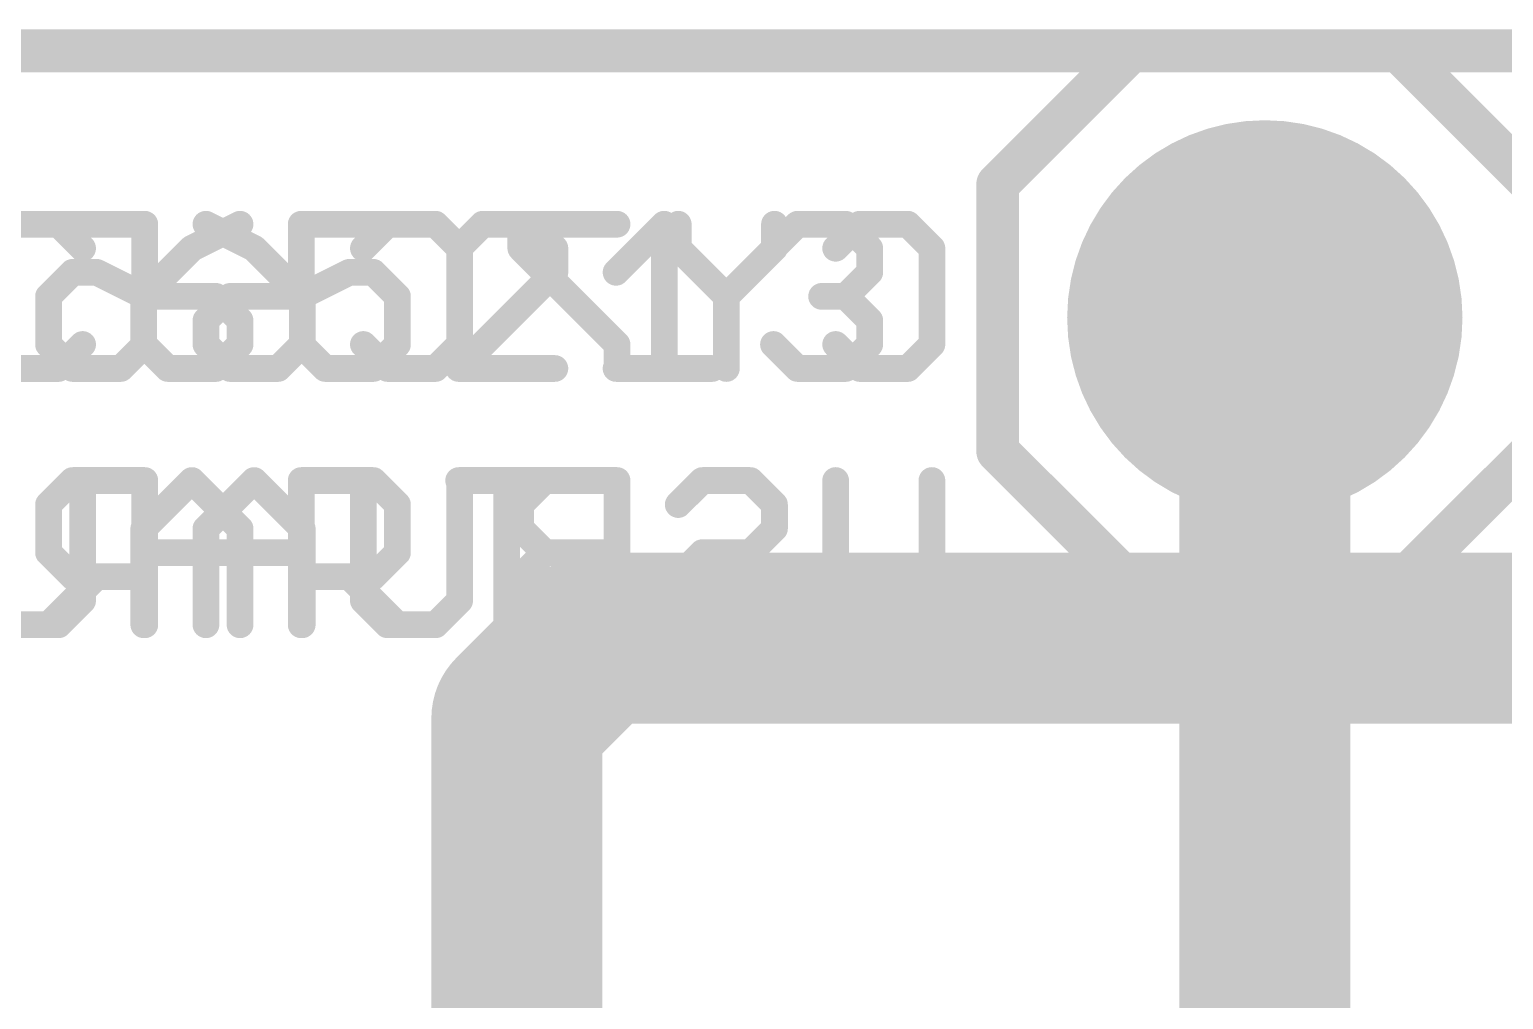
# Model space of a CAD drawing. Extents: x -3 to 111, y -18 to 20.
# Drawn here: x 3.02 to 10.02, y 15.81 to 20.42 of the extents above; entities that cross this region are included whole.
import ezdxf

# ---------------------------------------------------------------- set-up
doc = ezdxf.new("R2010")
doc.units = 0
for name, color, linetype in [('1', 12, 'CONTINUOUS'), ('16', 132, 'CONTINUOUS'), ('17', 110, 'CONTINUOUS'), ('20', 53, 'CONTINUOUS'), ('21', 41, 'CONTINUOUS'), ('22', 40, 'CONTINUOUS'), ('51', 53, 'CONTINUOUS')]:
    doc.layers.add(name, color=color, linetype=linetype)

# ---------------------------------------------------------------- blocks, each defined once
blk = doc.blocks.new('RECT')
blk.add_solid([(-0.5, -0.5), (0.5, -0.5), (-0.5, 0.5), (0.5, 0.5)])
blk = doc.blocks.new('ROUNDP')
at = {"const_width": 0.5}
blk.add_lwpolyline([(0, -0.25, 1), (0, 0.25, 1), (0, -0.25)], format="xyb", dxfattribs=at)

msp = doc.modelspace()

# ---------------------------------------------------------------- linework, layer by layer
at = {"layer": '1'}
for points, const_width in [([(43.18, 20.32), (0, 20.32)], 0.2032), ([(8.89, 19.05), (8.89, 11.684)], 0.8128)]:
    msp.add_lwpolyline(points, dxfattribs=dict(at, const_width=const_width))
at = {"layer": '1', "const_width": 0.4064}
msp.add_lwpolyline([(9.0932, 19.05, 1), (8.6868, 19.05)], format="xyb", dxfattribs=at)
at = {"layer": '16'}
for points, const_width in [([(43.18, 20.32), (0, 20.32)], 0.2032), ([(5.715, 17.526), (5.334, 17.145)], 0.8128), ([(13.589, 17.526), (5.715, 17.526)], 0.8128), ([(5.334, 17.145), (5.334, 3.302)], 0.8128)]:
    msp.add_lwpolyline(points, dxfattribs=dict(at, const_width=const_width))
at = {"layer": '16', "const_width": 0.4064}
for points in [[(5.715, 17.7292, 1), (5.715, 17.3228)], [(5.8587, 17.3823, 1), (5.5713, 17.6697)], [(5.5372, 17.145, 1), (5.1308, 17.145)], [(5.1903, 17.2887, 1), (5.4777, 17.0013)]]:
    msp.add_lwpolyline(points, format="xyb", dxfattribs=at)
at = {"layer": '20', "const_width": 0.2032}
msp.add_lwpolyline([(0, 20.32), (43.18, 20.32)], dxfattribs=at)
at = {"layer": '21'}
for points, const_width in [([(7.62, 19.685), (8.255, 20.32)], 0.2032), ([(8.255, 20.32), (9.525, 20.32)], 0.2032), ([(10.16, 19.685), (9.525, 20.32)], 0.2032), ([(7.62, 18.415), (7.62, 19.685)], 0.2032), ([(3.1552, 19.4951), (2.9264, 19.4951)], 0.127), ([(3.2696, 19.3807), (3.1552, 19.4951)], 0.127), ([(4.018, 19.4951), (3.7892, 19.3807)], 0.127), ([(4.7664, 19.4951), (4.3088, 19.4951)], 0.127), ([(4.3088, 19.4951), (4.3088, 19.1519)], 0.127), ([(5.1717, 19.4951), (5.0573, 19.3807)], 0.127), ([(5.4004, 19.4951), (5.1717, 19.4951)], 0.127), ([(5.5148, 19.3807), (5.4004, 19.4951)], 0.127), ([(5.8057, 19.2663), (6.0345, 19.4951)], 0.127), ([(6.0345, 19.4951), (6.0345, 18.8087)], 0.127), ([(6.5541, 19.3807), (6.6685, 19.4951)], 0.127), ([(6.6685, 19.4951), (6.8973, 19.4951)], 0.127), ([(6.8973, 19.4951), (7.0117, 19.3807)], 0.127), ([(3.7892, 19.3807), (3.5604, 19.1519)], 0.127), ([(5.5148, 19.2663), (5.5148, 19.3807)], 0.127), ([(7.0117, 19.3807), (7.0117, 19.2663)], 0.127), ([(4.3088, 19.1519), (4.5376, 19.2663)], 0.127), ([(4.5376, 19.2663), (4.652, 19.2663)], 0.127), ([(4.652, 19.2663), (4.7664, 19.1519)], 0.127), ([(5.0573, 18.8087), (5.5148, 19.2663)], 0.127), ([(7.0117, 19.2663), (6.8973, 19.1519)], 0.127), ([(3.5604, 19.1519), (3.5604, 18.9231)], 0.127), ([(3.9036, 19.1519), (3.5604, 19.1519)], 0.127), ([(4.018, 19.0375), (3.9036, 19.1519)], 0.127), ([(4.7664, 19.1519), (4.7664, 18.9231)], 0.127), ([(6.8973, 19.1519), (6.7829, 19.1519)], 0.127), ([(6.8973, 19.1519), (7.0117, 19.0375)], 0.127), ([(4.018, 18.9231), (4.018, 19.0375)], 0.127), ([(7.0117, 19.0375), (7.0117, 18.9231)], 0.127), ([(3.1552, 18.8087), (3.2696, 18.9231)], 0.127), ([(3.5604, 18.9231), (3.6748, 18.8087)], 0.127), ([(3.9036, 18.8087), (4.018, 18.9231)], 0.127), ([(4.4232, 18.8087), (4.3088, 18.9231)], 0.127), ([(4.7664, 18.9231), (4.652, 18.8087)], 0.127), ([(6.6685, 18.8087), (6.5541, 18.9231)], 0.127), ([(7.0117, 18.9231), (6.8973, 18.8087)], 0.127), ([(2.9264, 18.8087), (3.1552, 18.8087)], 0.127), ([(3.6748, 18.8087), (3.9036, 18.8087)], 0.127), ([(4.652, 18.8087), (4.4232, 18.8087)], 0.127), ([(5.5148, 18.8087), (5.0573, 18.8087)], 0.127), ([(5.8057, 18.8087), (6.2633, 18.8087)], 0.127), ([(6.8973, 18.8087), (6.6685, 18.8087)], 0.127), ([(8.255, 17.78), (7.62, 18.415)], 0.2032), ([(9.525, 17.78), (10.16, 18.415)], 0.2032), ([(3.2696, 17.7039), (3.2696, 18.2759)], 0.127), ([(3.5604, 18.0471), (3.7892, 18.2759)], 0.127), ([(3.7892, 18.2759), (4.018, 18.0471)], 0.127), ([(4.3088, 17.5895), (4.3088, 18.2759)], 0.127), ([(4.3088, 18.2759), (4.652, 18.2759)], 0.127), ([(4.652, 18.2759), (4.7664, 18.1615)], 0.127), ([(5.0573, 18.2759), (5.5148, 18.2759)], 0.127), ([(5.286, 17.5895), (5.286, 18.2759)], 0.127), ([(4.7664, 18.1615), (4.7664, 17.9327)], 0.127), ([(3.5604, 17.5895), (3.5604, 18.0471)], 0.127), ([(4.018, 18.0471), (4.018, 17.5895)], 0.127), ([(3.5604, 17.9327), (4.018, 17.9327)], 0.127), ([(4.7664, 17.9327), (4.652, 17.8183)], 0.127), ([(4.652, 17.8183), (4.3088, 17.8183)], 0.127), ([(4.5376, 17.8183), (4.7664, 17.5895)], 0.127), ([(9.525, 17.78), (8.255, 17.78)], 0.2032), ([(3.1552, 17.5895), (3.2696, 17.7039)], 0.127), ([(2.9264, 17.5895), (3.1552, 17.5895)], 0.127), ([(9.0041, 17.2987), (8.5465, 17.2987)], 0.127), ([(9.2329, 17.0699), (9.0041, 17.2987)], 0.127), ([(9.0041, 16.8411), (9.2329, 17.0699)], 0.127), ([(8.5465, 16.8411), (9.0041, 16.8411)], 0.127), ([(8.5465, 16.5503), (8.5465, 16.0927)], 0.127), ([(8.7753, 16.4359), (8.8897, 16.5503)], 0.127), ([(8.8897, 16.5503), (9.1185, 16.5503)], 0.127), ([(9.1185, 16.5503), (9.2329, 16.4359)], 0.127), ([(8.7753, 16.3215), (8.7753, 16.4359)], 0.127), ([(9.2329, 16.4359), (9.2329, 16.2071)], 0.127), ([(8.8897, 16.0927), (8.7753, 16.3215)], 0.127), ([(9.2329, 16.2071), (9.1185, 16.0927)], 0.127), ([(8.5465, 16.0927), (8.8897, 16.0927)], 0.127)]:
    msp.add_lwpolyline(points, dxfattribs=dict(at, const_width=const_width))
for points, const_width in [([(8.255, 20.3708, 1), (8.255, 20.2692)], 0.1016), ([(8.2909, 20.2841, 1), (8.2191, 20.3559)], 0.1016), ([(9.5609, 20.3559, 1), (9.4891, 20.2841)], 0.1016), ([(9.525, 20.2692, 1), (9.525, 20.3708)], 0.1016), ([(7.6708, 19.685, 1), (7.5692, 19.685)], 0.1016), ([(7.5841, 19.7209, 1), (7.6559, 19.6491)], 0.1016), ([(3.1776, 19.5175, 1), (3.1327, 19.4726)], 0.0635), ([(3.1552, 19.4633, 1), (3.1552, 19.5268)], 0.0635), ([(4.0322, 19.4667, 1), (4.0038, 19.5235)], 0.0635), ([(4.3088, 19.5268, 1), (4.3088, 19.4633)], 0.0635), ([(4.3406, 19.4951, 1), (4.2771, 19.4951)], 0.0635), ([(4.7664, 19.4633, 1), (4.7664, 19.5268)], 0.0635), ([(5.1717, 19.5268, 1), (5.1717, 19.4633)], 0.0635), ([(5.1941, 19.4726, 1), (5.1492, 19.5175)], 0.0635), ([(5.4229, 19.5175, 1), (5.378, 19.4726)], 0.0635), ([(5.4004, 19.4633, 1), (5.4004, 19.5268)], 0.0635), ([(6.0662, 19.4951, 1), (6.0027, 19.4951)], 0.0635), ([(6.0569, 19.4726, 1), (6.012, 19.5175)], 0.0635), ([(6.6685, 19.5268, 1), (6.6685, 19.4633)], 0.0635), ([(6.6909, 19.4726, 1), (6.646, 19.5175)], 0.0635), ([(6.9197, 19.5175, 1), (6.8748, 19.4726)], 0.0635), ([(6.8973, 19.4633, 1), (6.8973, 19.5268)], 0.0635), ([(3.2471, 19.3582, 1), (3.292, 19.4031)], 0.0635), ([(3.775, 19.4091, 1), (3.8034, 19.3523)], 0.0635), ([(3.8117, 19.3582, 1), (3.7668, 19.4031)], 0.0635), ([(5.0348, 19.4031, 1), (5.0797, 19.3582)], 0.0635), ([(5.5466, 19.3807, 1), (5.4831, 19.3807)], 0.0635), ([(5.4924, 19.3582, 1), (5.5373, 19.4031)], 0.0635), ([(6.5316, 19.4031, 1), (6.5765, 19.3582)], 0.0635), ([(7.0434, 19.3807, 1), (6.9799, 19.3807)], 0.0635), ([(6.9892, 19.3582, 1), (7.0341, 19.4031)], 0.0635), ([(4.5376, 19.298, 1), (4.5376, 19.2345)], 0.0635), ([(4.5518, 19.2379, 1), (4.5234, 19.2947)], 0.0635), ([(4.6745, 19.2887, 1), (4.6296, 19.2438)], 0.0635), ([(4.652, 19.2345, 1), (4.652, 19.298)], 0.0635), ([(5.4831, 19.2663, 1), (5.5466, 19.2663)], 0.0635), ([(5.5373, 19.2438, 1), (5.4924, 19.2887)], 0.0635), ([(5.7832, 19.2887, 1), (5.8281, 19.2438)], 0.0635), ([(6.9799, 19.2663, 1), (7.0434, 19.2663)], 0.0635), ([(7.0341, 19.2438, 1), (6.9892, 19.2887)], 0.0635), ([(3.5604, 19.1836, 1), (3.5604, 19.1201)], 0.0635), ([(3.5922, 19.1519, 1), (3.5287, 19.1519)], 0.0635), ([(3.538, 19.1743, 1), (3.5829, 19.1294)], 0.0635), ([(3.9261, 19.1743, 1), (3.8812, 19.1294)], 0.0635), ([(3.9036, 19.1201, 1), (3.9036, 19.1836)], 0.0635), ([(4.2946, 19.1803, 1), (4.323, 19.1235)], 0.0635), ([(4.7982, 19.1519, 1), (4.7347, 19.1519)], 0.0635), ([(4.744, 19.1294, 1), (4.7889, 19.1743)], 0.0635), ([(6.7829, 19.1836, 1), (6.7829, 19.1201)], 0.0635), ([(6.9197, 19.1743, 1), (6.8748, 19.1294)], 0.0635), ([(6.8748, 19.1743, 1), (6.9197, 19.1294)], 0.0635), ([(6.8973, 19.1201, 1), (6.8973, 19.1836)], 0.0635), ([(4.2771, 19.1519, 1), (4.3406, 19.1519)], 0.0635), ([(4.0498, 19.0375, 1), (3.9863, 19.0375)], 0.0635), ([(3.9956, 19.015, 1), (4.0405, 19.0599)], 0.0635), ([(7.0434, 19.0375, 1), (6.9799, 19.0375)], 0.0635), ([(6.9892, 19.015, 1), (7.0341, 19.0599)], 0.0635), ([(3.292, 18.9006, 1), (3.2471, 18.9455)], 0.0635), ([(3.5829, 18.9455, 1), (3.538, 18.9006)], 0.0635), ([(3.5287, 18.9231, 1), (3.5922, 18.9231)], 0.0635), ([(3.9863, 18.9231, 1), (4.0498, 18.9231)], 0.0635), ([(4.0405, 18.9006, 1), (3.9956, 18.9455)], 0.0635), ([(4.3313, 18.9455, 1), (4.2864, 18.9006)], 0.0635), ([(4.7347, 18.9231, 1), (4.7982, 18.9231)], 0.0635), ([(4.7889, 18.9006, 1), (4.744, 18.9455)], 0.0635), ([(6.5765, 18.9455, 1), (6.5316, 18.9006)], 0.0635), ([(6.9799, 18.9231, 1), (7.0434, 18.9231)], 0.0635), ([(7.0341, 18.9006, 1), (6.9892, 18.9455)], 0.0635), ([(3.1327, 18.8312, 1), (3.1776, 18.7862)], 0.0635), ([(3.1552, 18.777, 1), (3.1552, 18.8405)], 0.0635), ([(3.6748, 18.8405, 1), (3.6748, 18.777)], 0.0635), ([(3.6524, 18.7862, 1), (3.6973, 18.8312)], 0.0635), ([(3.8812, 18.8312, 1), (3.9261, 18.7862)], 0.0635), ([(3.9036, 18.777, 1), (3.9036, 18.8405)], 0.0635), ([(4.4232, 18.8405, 1), (4.4232, 18.777)], 0.0635), ([(4.4008, 18.7862, 1), (4.4457, 18.8312)], 0.0635), ([(4.6296, 18.8312, 1), (4.6745, 18.7862)], 0.0635), ([(4.652, 18.777, 1), (4.652, 18.8405)], 0.0635), ([(5.0348, 18.8312, 1), (5.0797, 18.7862)], 0.0635), ([(5.0573, 18.8405, 1), (5.0573, 18.777)], 0.0635), ([(5.5148, 18.777, 1), (5.5148, 18.8405)], 0.0635), ([(5.8057, 18.8405, 1), (5.8057, 18.777)], 0.0635), ([(6.2633, 18.777, 1), (6.2633, 18.8405)], 0.0635), ([(6.6685, 18.8405, 1), (6.6685, 18.777)], 0.0635), ([(6.646, 18.7862, 1), (6.6909, 18.8312)], 0.0635), ([(6.8748, 18.8312, 1), (6.9197, 18.7862)], 0.0635), ([(6.8973, 18.777, 1), (6.8973, 18.8405)], 0.0635), ([(6.0027, 18.8087, 1), (6.0662, 18.8087)], 0.0635), ([(7.6559, 18.4509, 1), (7.5841, 18.3791)], 0.1016), ([(7.5692, 18.415, 1), (7.6708, 18.415)], 0.1016), ([(3.3013, 18.2759, 1), (3.2378, 18.2759)], 0.0635), ([(3.8117, 18.2983, 1), (3.7668, 18.2534)], 0.0635), ([(3.8117, 18.2534, 1), (3.7668, 18.2983)], 0.0635), ([(4.3406, 18.2759, 1), (4.2771, 18.2759)], 0.0635), ([(4.3088, 18.3076, 1), (4.3088, 18.2441)], 0.0635), ([(4.6745, 18.2983, 1), (4.6296, 18.2534)], 0.0635), ([(4.652, 18.2441, 1), (4.652, 18.3076)], 0.0635), ([(5.0573, 18.3076, 1), (5.0573, 18.2441)], 0.0635), ([(5.3178, 18.2759, 1), (5.2543, 18.2759)], 0.0635), ([(5.5148, 18.2441, 1), (5.5148, 18.3076)], 0.0635), ([(4.7982, 18.1615, 1), (4.7347, 18.1615)], 0.0635), ([(4.744, 18.139, 1), (4.7889, 18.1839)], 0.0635), ([(3.5922, 18.0471, 1), (3.5287, 18.0471)], 0.0635), ([(3.538, 18.0695, 1), (3.5829, 18.0246)], 0.0635), ([(4.0498, 18.0471, 1), (3.9863, 18.0471)], 0.0635), ([(3.9956, 18.0246, 1), (4.0405, 18.0695)], 0.0635), ([(3.5604, 17.9644, 1), (3.5604, 17.9009)], 0.0635), ([(4.018, 17.9009, 1), (4.018, 17.9644)], 0.0635), ([(4.7347, 17.9327, 1), (4.7982, 17.9327)], 0.0635), ([(4.7889, 17.9102, 1), (4.744, 17.9551)], 0.0635), ([(4.3088, 17.85, 1), (4.3088, 17.7865)], 0.0635), ([(4.5601, 17.8407, 1), (4.5152, 17.7958)], 0.0635), ([(4.6296, 17.8407, 1), (4.6745, 17.7958)], 0.0635), ([(4.652, 17.7865, 1), (4.652, 17.85)], 0.0635), ([(8.255, 17.8308, 1), (8.255, 17.7292)], 0.1016), ([(9.525, 17.7292, 1), (9.525, 17.8308)], 0.1016), ([(8.2191, 17.7441, 1), (8.2909, 17.8159)], 0.1016), ([(9.4891, 17.8159, 1), (9.5609, 17.7441)], 0.1016), ([(3.2378, 17.7039, 1), (3.3013, 17.7039)], 0.0635), ([(3.292, 17.6814, 1), (3.2471, 17.7263)], 0.0635), ([(3.1327, 17.612, 1), (3.1776, 17.567)], 0.0635), ([(3.1552, 17.5578, 1), (3.1552, 17.6212)], 0.0635), ([(3.5287, 17.5895, 1), (3.5922, 17.5895)], 0.0635), ([(3.9863, 17.5895, 1), (4.0498, 17.5895)], 0.0635), ([(4.2771, 17.5895, 1), (4.3406, 17.5895)], 0.0635), ([(4.744, 17.567, 1), (4.7889, 17.612)], 0.0635), ([(5.2543, 17.5895, 1), (5.3178, 17.5895)], 0.0635), ([(8.5465, 17.3304, 1), (8.5465, 17.2669)], 0.0635), ([(9.0266, 17.3211, 1), (8.9817, 17.2762)], 0.0635), ([(9.0041, 17.2669, 1), (9.0041, 17.3304)], 0.0635), ([(9.2554, 17.0474, 1), (9.2104, 17.0923)], 0.0635), ([(9.2104, 17.0474, 1), (9.2554, 17.0923)], 0.0635), ([(8.5465, 16.8728, 1), (8.5465, 16.8093)], 0.0635), ([(8.9817, 16.8635, 1), (9.0266, 16.8186)], 0.0635), ([(9.0041, 16.8093, 1), (9.0041, 16.8728)], 0.0635), ([(8.5783, 16.5503, 1), (8.5148, 16.5503)], 0.0635), ([(8.8897, 16.582, 1), (8.8897, 16.5185)], 0.0635), ([(8.9122, 16.5278, 1), (8.8673, 16.5727)], 0.0635), ([(9.141, 16.5727, 1), (9.0961, 16.5278)], 0.0635), ([(9.1185, 16.5185, 1), (9.1185, 16.582)], 0.0635), ([(8.8071, 16.4359, 1), (8.7436, 16.4359)], 0.0635), ([(8.7529, 16.4583, 1), (8.7978, 16.4134)], 0.0635), ([(9.2647, 16.4359, 1), (9.2012, 16.4359)], 0.0635), ([(9.2104, 16.4134, 1), (9.2554, 16.4583)], 0.0635), ([(8.8037, 16.3357, 1), (8.7469, 16.3073)], 0.0635), ([(8.7436, 16.3215, 1), (8.8071, 16.3215)], 0.0635), ([(9.2554, 16.1846, 1), (9.2104, 16.2295)], 0.0635), ([(9.2012, 16.2071, 1), (9.2647, 16.2071)], 0.0635), ([(8.5465, 16.1244, 1), (8.5465, 16.0609)], 0.0635), ([(8.5148, 16.0927, 1), (8.5783, 16.0927)], 0.0635), ([(8.8613, 16.0785, 1), (8.9181, 16.1069)], 0.0635), ([(8.8897, 16.0609, 1), (8.8897, 16.1244)], 0.0635), ([(9.0961, 16.1151, 1), (9.141, 16.0702)], 0.0635)]:
    msp.add_lwpolyline(points, format="xyb", dxfattribs=dict(at, const_width=const_width))
at = {"layer": '22', "const_width": 0.127}
for points in [[(3.1076, 19.4951), (3.5652, 19.4951)], [(3.5652, 19.4951), (3.5652, 19.1519)], [(3.856, 19.4951), (4.0848, 19.3807)], [(4.6044, 19.3807), (4.7188, 19.4951)], [(4.7188, 19.4951), (4.9476, 19.4951)], [(4.9476, 19.4951), (5.062, 19.3807)], [(5.8104, 19.4951), (5.3528, 19.4951)], [(5.3528, 19.4951), (5.3528, 19.3807)], [(6.1012, 19.3807), (6.1012, 19.4951)], [(6.5588, 19.4951), (6.5588, 19.3807)], [(6.8497, 19.3807), (6.9641, 19.4951)], [(6.9641, 19.4951), (7.1928, 19.4951)], [(7.1928, 19.4951), (7.3072, 19.3807)], [(4.0848, 19.3807), (4.3136, 19.1519)], [(5.062, 19.3807), (5.062, 18.9231)], [(5.3528, 19.3807), (5.8104, 18.9231)], [(6.33, 19.1519), (6.1012, 19.3807)], [(6.5588, 19.3807), (6.33, 19.1519)], [(7.3072, 19.3807), (7.3072, 18.9231)], [(3.222, 19.2663), (3.1076, 19.1519)], [(3.3364, 19.2663), (3.222, 19.2663)], [(3.5652, 19.1519), (3.3364, 19.2663)], [(3.1076, 19.1519), (3.1076, 18.9231)], [(3.856, 19.0375), (3.9704, 19.1519)], [(3.9704, 19.1519), (4.3136, 19.1519)], [(4.3136, 19.1519), (4.3136, 18.9231)], [(6.33, 19.1519), (6.33, 18.8087)], [(3.856, 18.9231), (3.856, 19.0375)], [(3.1076, 18.9231), (3.222, 18.8087)], [(3.4508, 18.8087), (3.5652, 18.9231)], [(3.9704, 18.8087), (3.856, 18.9231)], [(4.3136, 18.9231), (4.1992, 18.8087)], [(4.7188, 18.8087), (4.6044, 18.9231)], [(5.062, 18.9231), (4.9476, 18.8087)], [(5.8104, 18.9231), (5.8104, 18.8087)], [(6.9641, 18.8087), (6.8497, 18.9231)], [(7.3072, 18.9231), (7.1928, 18.8087)], [(3.222, 18.8087), (3.4508, 18.8087)], [(4.1992, 18.8087), (3.9704, 18.8087)], [(4.9476, 18.8087), (4.7188, 18.8087)], [(7.1928, 18.8087), (6.9641, 18.8087)], [(3.222, 18.2759), (3.1076, 18.1615)], [(3.5652, 18.2759), (3.222, 18.2759)], [(3.5652, 17.5895), (3.5652, 18.2759)], [(4.0848, 18.2759), (3.856, 18.0471)], [(4.3136, 18.0471), (4.0848, 18.2759)], [(4.6044, 17.7039), (4.6044, 18.2759)], [(5.062, 18.2759), (5.062, 17.7039)], [(5.4672, 18.2759), (5.3528, 18.1615)], [(5.8104, 18.2759), (5.4672, 18.2759)], [(5.8104, 17.5895), (5.8104, 18.2759)], [(6.1012, 18.1615), (6.2156, 18.2759)], [(6.2156, 18.2759), (6.4444, 18.2759)], [(6.4444, 18.2759), (6.5588, 18.1615)], [(6.8497, 17.7039), (6.8497, 18.2759)], [(7.3072, 18.2759), (7.3072, 17.7039)], [(3.1076, 18.1615), (3.1076, 17.9327)], [(5.3528, 18.1615), (5.3528, 18.0471)], [(6.5588, 18.1615), (6.5588, 18.0471)], [(3.856, 18.0471), (3.856, 17.5895)], [(4.3136, 17.5895), (4.3136, 18.0471)], [(5.3528, 18.0471), (5.4672, 17.9327)], [(6.5588, 18.0471), (6.4444, 17.9327)], [(3.1076, 17.9327), (3.222, 17.8183)], [(4.3136, 17.9327), (3.856, 17.9327)], [(5.4672, 17.9327), (5.3528, 17.8183)], [(5.8104, 17.9327), (5.4672, 17.9327)], [(6.2156, 17.9327), (6.1012, 17.8183)], [(6.4444, 17.9327), (6.2156, 17.9327)], [(3.3364, 17.8183), (3.1076, 17.5895)], [(3.222, 17.8183), (3.5652, 17.8183)], [(5.3528, 17.8183), (5.3528, 17.7039)], [(6.1012, 17.8183), (6.1012, 17.7039)], [(4.7188, 17.5895), (4.6044, 17.7039)], [(5.062, 17.7039), (4.9476, 17.5895)], [(5.3528, 17.7039), (5.4672, 17.5895)], [(6.1012, 17.7039), (6.2156, 17.5895)], [(6.4444, 17.5895), (6.5588, 17.7039)], [(6.9641, 17.5895), (6.8497, 17.7039)], [(7.3072, 17.7039), (7.1928, 17.5895)], [(4.9476, 17.5895), (4.7188, 17.5895)], [(5.4672, 17.5895), (5.8104, 17.5895)], [(6.2156, 17.5895), (6.4444, 17.5895)], [(7.1928, 17.5895), (6.9641, 17.5895)], [(8.5471, 17.0699), (8.7759, 17.2987)], [(8.7759, 17.2987), (9.2335, 17.2987)], [(8.7759, 16.8411), (8.5471, 17.0699)], [(9.2335, 16.8411), (8.7759, 16.8411)], [(8.6615, 16.5503), (8.5471, 16.4359)], [(8.8903, 16.5503), (8.6615, 16.5503)], [(9.0047, 16.4359), (8.8903, 16.5503)], [(9.2335, 16.5503), (9.2335, 16.0927)], [(8.5471, 16.4359), (8.5471, 16.2071)], [(9.0047, 16.3215), (9.0047, 16.4359)], [(8.8903, 16.0927), (9.0047, 16.3215)], [(8.5471, 16.2071), (8.6615, 16.0927)], [(9.2335, 16.0927), (8.8903, 16.0927)]]:
    msp.add_lwpolyline(points, dxfattribs=at)
at = {"layer": '22', "const_width": 0.0635}
for points in [[(3.1076, 19.5268, 1), (3.1076, 19.4633)], [(3.5969, 19.4951, 1), (3.5334, 19.4951)], [(3.5652, 19.4633, 1), (3.5652, 19.5268)], [(3.8702, 19.5235, 1), (3.8418, 19.4667)], [(4.7188, 19.5268, 1), (4.7188, 19.4633)], [(4.7413, 19.4726, 1), (4.6964, 19.5175)], [(4.97, 19.5175, 1), (4.9251, 19.4726)], [(4.9476, 19.4633, 1), (4.9476, 19.5268)], [(5.3528, 19.5268, 1), (5.3528, 19.4633)], [(5.3846, 19.4951, 1), (5.3211, 19.4951)], [(5.8104, 19.4633, 1), (5.8104, 19.5268)], [(6.133, 19.4951, 1), (6.0695, 19.4951)], [(6.5906, 19.4951, 1), (6.5271, 19.4951)], [(6.9641, 19.5268, 1), (6.9641, 19.4633)], [(6.9865, 19.4726, 1), (6.9416, 19.5175)], [(7.2153, 19.5175, 1), (7.1704, 19.4726)], [(7.1928, 19.4633, 1), (7.1928, 19.5268)], [(4.1072, 19.4031, 1), (4.0623, 19.3582)], [(4.0706, 19.3523, 1), (4.099, 19.4091)], [(4.582, 19.4031, 1), (4.6269, 19.3582)], [(5.0937, 19.3807, 1), (5.0302, 19.3807)], [(5.0395, 19.3582, 1), (5.0844, 19.4031)], [(5.3753, 19.4031, 1), (5.3304, 19.3582)], [(5.3211, 19.3807, 1), (5.3846, 19.3807)], [(6.0695, 19.3807, 1), (6.133, 19.3807)], [(6.1237, 19.4031, 1), (6.0788, 19.3582)], [(6.5271, 19.3807, 1), (6.5906, 19.3807)], [(6.5813, 19.3582, 1), (6.5364, 19.4031)], [(6.8272, 19.4031, 1), (6.8721, 19.3582)], [(7.339, 19.3807, 1), (7.2755, 19.3807)], [(7.2848, 19.3582, 1), (7.3297, 19.4031)], [(3.222, 19.298, 1), (3.222, 19.2345)], [(3.2444, 19.2438, 1), (3.1995, 19.2887)], [(3.3506, 19.2947, 1), (3.3222, 19.2379)], [(3.3364, 19.2345, 1), (3.3364, 19.298)], [(3.1393, 19.1519, 1), (3.0758, 19.1519)], [(3.0851, 19.1743, 1), (3.13, 19.1294)], [(3.551, 19.1235, 1), (3.5794, 19.1803)], [(3.9704, 19.1836, 1), (3.9704, 19.1201)], [(3.9928, 19.1294, 1), (3.9479, 19.1743)], [(4.3453, 19.1519, 1), (4.2818, 19.1519)], [(4.2911, 19.1294, 1), (4.336, 19.1743)], [(4.3136, 19.1201, 1), (4.3136, 19.1836)], [(6.3618, 19.1519, 1), (6.2983, 19.1519)], [(6.3076, 19.1743, 1), (6.3525, 19.1294)], [(6.3076, 19.1294, 1), (6.3525, 19.1743)], [(3.5334, 19.1519, 1), (3.5969, 19.1519)], [(3.8877, 19.0375, 1), (3.8242, 19.0375)], [(3.8335, 19.0599, 1), (3.8784, 19.015)], [(3.0758, 18.9231, 1), (3.1393, 18.9231)], [(3.13, 18.9455, 1), (3.0851, 18.9006)], [(3.5876, 18.9006, 1), (3.5427, 18.9455)], [(3.8242, 18.9231, 1), (3.8877, 18.9231)], [(3.8784, 18.9455, 1), (3.8335, 18.9006)], [(4.2818, 18.9231, 1), (4.3453, 18.9231)], [(4.336, 18.9006, 1), (4.2911, 18.9455)], [(4.6269, 18.9455, 1), (4.582, 18.9006)], [(5.0302, 18.9231, 1), (5.0937, 18.9231)], [(5.0844, 18.9006, 1), (5.0395, 18.9455)], [(5.8422, 18.9231, 1), (5.7787, 18.9231)], [(5.788, 18.9006, 1), (5.8329, 18.9455)], [(6.8721, 18.9455, 1), (6.8272, 18.9006)], [(7.2755, 18.9231, 1), (7.339, 18.9231)], [(7.3297, 18.9006, 1), (7.2848, 18.9455)], [(3.222, 18.8405, 1), (3.222, 18.777)], [(3.1995, 18.7862, 1), (3.2444, 18.8312)], [(3.4283, 18.8312, 1), (3.4732, 18.7862)], [(3.4508, 18.777, 1), (3.4508, 18.8405)], [(3.9704, 18.8405, 1), (3.9704, 18.777)], [(3.9479, 18.7862, 1), (3.9928, 18.8312)], [(4.1767, 18.8312, 1), (4.2216, 18.7862)], [(4.1992, 18.777, 1), (4.1992, 18.8405)], [(4.7188, 18.8405, 1), (4.7188, 18.777)], [(4.6964, 18.7862, 1), (4.7413, 18.8312)], [(4.9251, 18.8312, 1), (4.97, 18.7862)], [(4.9476, 18.777, 1), (4.9476, 18.8405)], [(6.9641, 18.8405, 1), (6.9641, 18.777)], [(6.9416, 18.7862, 1), (6.9865, 18.8312)], [(7.1704, 18.8312, 1), (7.2153, 18.7862)], [(7.1928, 18.777, 1), (7.1928, 18.8405)], [(5.7787, 18.8087, 1), (5.8422, 18.8087)], [(6.2983, 18.8087, 1), (6.3618, 18.8087)], [(3.222, 18.3076, 1), (3.222, 18.2441)], [(3.2444, 18.2534, 1), (3.1995, 18.2983)], [(3.5969, 18.2759, 1), (3.5334, 18.2759)], [(3.5652, 18.2441, 1), (3.5652, 18.3076)], [(4.1072, 18.2983, 1), (4.0623, 18.2534)], [(4.1072, 18.2534, 1), (4.0623, 18.2983)], [(4.6362, 18.2759, 1), (4.5727, 18.2759)], [(5.0937, 18.2759, 1), (5.0302, 18.2759)], [(5.4672, 18.3076, 1), (5.4672, 18.2441)], [(5.4897, 18.2534, 1), (5.4448, 18.2983)], [(5.8422, 18.2759, 1), (5.7787, 18.2759)], [(5.8104, 18.2441, 1), (5.8104, 18.3076)], [(6.2156, 18.3076, 1), (6.2156, 18.2441)], [(6.2381, 18.2534, 1), (6.1932, 18.2983)], [(6.4669, 18.2983, 1), (6.422, 18.2534)], [(6.4444, 18.2441, 1), (6.4444, 18.3076)], [(6.8814, 18.2759, 1), (6.8179, 18.2759)], [(7.339, 18.2759, 1), (7.2755, 18.2759)], [(3.1393, 18.1615, 1), (3.0758, 18.1615)], [(5.3846, 18.1615, 1), (5.3211, 18.1615)], [(6.5906, 18.1615, 1), (6.5271, 18.1615)], [(3.0851, 18.1839, 1), (3.13, 18.139)], [(5.3304, 18.1839, 1), (5.3753, 18.139)], [(6.0788, 18.1839, 1), (6.1237, 18.139)], [(6.5364, 18.139, 1), (6.5813, 18.1839)], [(3.8877, 18.0471, 1), (3.8242, 18.0471)], [(3.8335, 18.0695, 1), (3.8784, 18.0246)], [(4.3453, 18.0471, 1), (4.2818, 18.0471)], [(4.2911, 18.0246, 1), (4.336, 18.0695)], [(5.3753, 18.0695, 1), (5.3304, 18.0246)], [(6.5813, 18.0246, 1), (6.5364, 18.0695)], [(5.3211, 18.0471, 1), (5.3846, 18.0471)], [(6.5271, 18.0471, 1), (6.5906, 18.0471)], [(3.0758, 17.9327, 1), (3.1393, 17.9327)], [(3.13, 17.9551, 1), (3.0851, 17.9102)], [(3.856, 17.9644, 1), (3.856, 17.9009)], [(4.3136, 17.9009, 1), (4.3136, 17.9644)], [(5.4672, 17.9644, 1), (5.4672, 17.9009)], [(5.4897, 17.9102, 1), (5.4448, 17.9551)], [(5.4448, 17.9102, 1), (5.4897, 17.9551)], [(5.8104, 17.9009, 1), (5.8104, 17.9644)], [(6.2156, 17.9644, 1), (6.2156, 17.9009)], [(6.2381, 17.9102, 1), (6.1932, 17.9551)], [(6.422, 17.9551, 1), (6.4669, 17.9102)], [(6.4444, 17.9009, 1), (6.4444, 17.9644)], [(3.222, 17.85, 1), (3.222, 17.7865)], [(3.1995, 17.7958, 1), (3.2444, 17.8407)], [(3.3588, 17.7958, 1), (3.3139, 17.8407)], [(3.5652, 17.7865, 1), (3.5652, 17.85)], [(5.3846, 17.8183, 1), (5.3211, 17.8183)], [(5.3304, 17.8407, 1), (5.3753, 17.7958)], [(6.133, 17.8183, 1), (6.0695, 17.8183)], [(6.0788, 17.8407, 1), (6.1237, 17.7958)], [(4.6269, 17.7263, 1), (4.582, 17.6814)], [(4.5727, 17.7039, 1), (4.6362, 17.7039)], [(5.0302, 17.7039, 1), (5.0937, 17.7039)], [(5.0844, 17.6814, 1), (5.0395, 17.7263)], [(5.3753, 17.7263, 1), (5.3304, 17.6814)], [(5.3211, 17.7039, 1), (5.3846, 17.7039)], [(6.0695, 17.7039, 1), (6.133, 17.7039)], [(6.1237, 17.7263, 1), (6.0788, 17.6814)], [(6.5813, 17.6814, 1), (6.5364, 17.7263)], [(6.8721, 17.7263, 1), (6.8272, 17.6814)], [(6.8179, 17.7039, 1), (6.8814, 17.7039)], [(7.2755, 17.7039, 1), (7.339, 17.7039)], [(7.3297, 17.6814, 1), (7.2848, 17.7263)], [(3.0851, 17.612, 1), (3.13, 17.567)], [(3.5334, 17.5895, 1), (3.5969, 17.5895)], [(3.8242, 17.5895, 1), (3.8877, 17.5895)], [(4.2818, 17.5895, 1), (4.3453, 17.5895)], [(4.7188, 17.6212, 1), (4.7188, 17.5578)], [(4.6964, 17.567, 1), (4.7413, 17.612)], [(4.9251, 17.612, 1), (4.97, 17.567)], [(4.9476, 17.5578, 1), (4.9476, 17.6212)], [(5.4672, 17.6212, 1), (5.4672, 17.5578)], [(5.4448, 17.567, 1), (5.4897, 17.612)], [(5.7787, 17.5895, 1), (5.8422, 17.5895)], [(5.8104, 17.5578, 1), (5.8104, 17.6212)], [(6.2156, 17.6212, 1), (6.2156, 17.5578)], [(6.1932, 17.567, 1), (6.2381, 17.612)], [(6.422, 17.612, 1), (6.4669, 17.567)], [(6.4444, 17.5578, 1), (6.4444, 17.6212)], [(6.9641, 17.6212, 1), (6.9641, 17.5578)], [(6.9416, 17.567, 1), (6.9865, 17.612)], [(7.1704, 17.612, 1), (7.2153, 17.567)], [(7.1928, 17.5578, 1), (7.1928, 17.6212)], [(8.7759, 17.3304, 1), (8.7759, 17.2669)], [(8.7983, 17.2762, 1), (8.7534, 17.3211)], [(9.2335, 17.2669, 1), (9.2335, 17.3304)], [(8.5696, 17.0923, 1), (8.5246, 17.0474)], [(8.5246, 17.0923, 1), (8.5696, 17.0474)], [(8.7759, 16.8728, 1), (8.7759, 16.8093)], [(8.7534, 16.8186, 1), (8.7983, 16.8635)], [(9.2335, 16.8093, 1), (9.2335, 16.8728)], [(8.6615, 16.582, 1), (8.6615, 16.5185)], [(8.6839, 16.5278, 1), (8.639, 16.5727)], [(8.9127, 16.5727, 1), (8.8678, 16.5278)], [(8.8903, 16.5185, 1), (8.8903, 16.582)], [(9.2652, 16.5503, 1), (9.2017, 16.5503)], [(8.5789, 16.4359, 1), (8.5153, 16.4359)], [(8.5246, 16.4583, 1), (8.5696, 16.4134)], [(9.0364, 16.4359, 1), (8.9729, 16.4359)], [(8.9822, 16.4134, 1), (9.0271, 16.4583)], [(8.9729, 16.3215, 1), (9.0364, 16.3215)], [(9.0331, 16.3073, 1), (8.9763, 16.3357)], [(8.5696, 16.2295, 1), (8.5246, 16.1846)], [(8.5153, 16.2071, 1), (8.5789, 16.2071)], [(8.639, 16.0702, 1), (8.6839, 16.1151)], [(8.8903, 16.1244, 1), (8.8903, 16.0609)], [(8.8619, 16.1069, 1), (8.9187, 16.0785)], [(9.2017, 16.0927, 1), (9.2652, 16.0927)], [(9.2335, 16.0609, 1), (9.2335, 16.1244)]]:
    msp.add_lwpolyline(points, format="xyb", dxfattribs=at)

# ---------------------------------------------------------------- block references
at = {"layer": '17', "xscale": 1.8796, "yscale": 1.8796, "rotation": 270}
msp.add_blockref('ROUNDP', (8.89, 19.05), dxfattribs=at)
msp.add_blockref('ROUNDP', (8.89, 19.05), dxfattribs=at)
at = {"layer": '51', "xscale": 0.508, "yscale": 0.508, "rotation": 180}
msp.add_blockref('RECT', (8.89, 19.05), dxfattribs=at)

doc.saveas('drawing.dxf')
